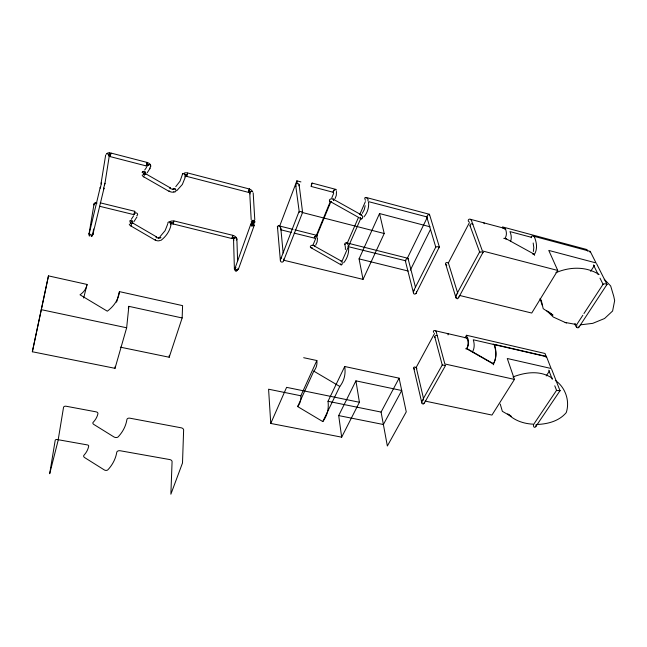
<?xml version="1.0" encoding="UTF-8"?>
<svg xmlns="http://www.w3.org/2000/svg" width="647" height="647" viewBox="0 0 647 647"><rect width="100%" height="100%" fill="white"/><g stroke="black" fill="none" stroke-linecap="round" stroke-linejoin="round"><path stroke-width="0.97" d="M293.059 229.394L278.703 225.787L277.417 226.296L280.329 260.062C279.957 262.221 282.998 263.078 283.54 260.83L302.602 212.394L299.116 184.719M345.369 249.548L345.393 248.262C345.773 246.701 343.436 242.601 346.299 242.762L407.99 258.299L415.487 287.276M100.236 202.834L134.794 211.31L134.713 211.86L133.986 214.667L99.541 206.256M182.147 317.968L182.591 305.635L119.452 291.627A74.276 43.163 12.8 0 1 107.313 311.191L80.01 294.806A39.944 23.187 12.8 0 0 87.038 284.437L48.468 275.881L32.35 351.758L115.02 368.321L126.65 327.778L128.858 306.338L182.147 317.968L169.199 357.241L120.382 347.164M169.199 357.241L169.296 355.316M187.549 172.927L249.354 188.989L249.014 190.695L248.375 192.345L186.797 176.413L186.271 175.758A3.987 1.957 18.6 0 0 184.872 175.644M536.088 425.645L536.072 424.586M416.522 291.676C417 293.787 413.773 295.436 413.417 292.751L405.297 260.717L406.243 259.091L407.836 258.21M280.329 260.062L298.93 211.804L301.009 211.496L302.602 212.224M283.54 260.83L283.709 258.978M408.063 258.476L407.909 259.035M115.02 368.321L115.247 366.339M110.912 153.096L110.136 156.598L146.271 165.939L146.966 163.319L147.12 162.437L110.912 153.04L110.136 156.598M146.271 165.939L146.732 163.723L147.217 163.869L146.95 164.759A3.712 1.82 17.3 0 1 148.292 165.365M365.167 205.697L364.245 209.741L362.255 213.397M104.951 183.497L109.262 155.959M90.014 235.864L89.213 235.92L89.577 234.707L90.434 234.821A1.876 1.076 15.1 0 1 89.593 233.001M92.642 234.966L93.605 228.998M101.199 182.559L105.679 154.94M89.003 234.109L94.009 204.217M248.594 191.075L248.375 192.345M533.363 251.505L533.799 247.631L533.185 242.989M32.35 351.758L48.468 275.881M333.601 200.424C334.095 197.343 327.342 199.025 329.889 201.33L361.333 218.945C363.153 219.001 362.716 215.734 361.527 214.99L333.051 199.066M134.236 213.332L134.794 211.31M89.254 233.478L100.172 187.614M185.196 177.407L182.349 184.468L176.857 190.606M505.606 229.2L505.525 228.634L471.065 219.462L482.363 250.923L557.746 270.454L531.745 313.043L459.305 295.388M92.901 234.335L103.932 188.552M170.929 225.285C169.66 231.375 165.818 236.705 160.901 240.409M579.259 326.185C578.41 330.382 574.698 325.975 575.021 323.484M83.689 298.032L87.038 284.437M167.597 224.323L165.098 230.647L160.343 236.292M458.844 296.9L457.356 298.841L456.006 297.895L445.743 264.251C444.821 262.286 447.692 261.986 448.517 263.394M424.561 402.361L423.187 404.189L421.941 403.364L413.716 368.022C413.684 365.911 416.595 367.431 416.87 368.725M116.581 302.157L119.452 291.627M252.702 224.202L253.017 220.425M128.316 308.255L128.858 306.338M336.149 190.412L335.914 189.409L312.072 183.069L311.522 183.869L311.223 186.465L333.423 192.345C332.396 191.148 334.62 189.264 335.914 189.409M248.715 190.639L249.354 188.989M232.499 237.506L232.055 238.565L173.048 223.927A4.076 2.167 18 0 0 170.541 223.813M252.629 224.452L251.877 226.555M147.12 162.494L146.942 162.947L147.524 162.623A3.712 1.812 17.4 0 1 150.444 165.106A1.804 1.553 4.8 0 1 150.508 166.667M235.128 267.963L250.858 224.024M238.379 269.281L254.239 225.35A1.812 0.882 20.2 0 0 252.031 223.66A1.812 0.882 20.2 0 0 251.376 225.051A1.812 0.882 20.2 0 0 254.239 225.35M49.714 473.636L58.012 440.882L63.535 407.351A2.394 1.626 11.8 0 1 66.14 406.243L96.168 411.864A1.973 1.351 13.6 0 1 97.94 413.473L97.786 414.274A35.326 23.979 11.7 0 1 93.686 421.731L93.006 422.467A2.232 1.545 13.4 0 0 93.783 424.424L113.88 436.903A3.154 2.208 14.6 0 0 118.013 437.008A65.679 44.611 11.7 0 0 126.602 421.14L126.901 419.571A2.887 1.981 15.6 0 1 129.901 418.188L181.572 427.885A2.499 1.715 18.7 0 1 183.627 430.012L182.503 462.985L170.873 494.203L172.086 461.537A2.418 1.723 18.2 0 0 169.821 459.58L120.213 450.757A3.364 2.402 14.8 0 0 116.792 452.107A63.786 44.942 10.6 0 1 109.117 468.42L107.944 469.738A2.637 1.917 13.7 0 1 104.256 469.9L84.628 457.583A2.386 1.715 12.5 0 1 83.989 455.189L84.377 454.768A34.315 24.157 10.7 0 0 88.679 446.212A1.359 0.962 12.7 0 0 87.482 444.934L57.09 439.531A1.739 1.221 10.8 0 0 55.181 440.437L49.682 473.677M556.646 390.44L560.011 390.715L535.748 426.64C534.325 428.912 532.57 425.483 533.832 424.117L556.574 390.319M283.151 253.001L280.806 228.092L279.609 226.264L296.884 180.845L300.92 181.912M429.365 215.184L429.325 214.262L366.065 197.432L364.673 197.99L365.361 200.319M590.299 251.869L590.355 251.359L589.433 251.901M603.368 284.559C602.761 283.548 606.643 283.621 606.926 284.534L578.903 327.245M315.146 236.252C313.625 239.681 314.054 236.705 316.343 235.484L330.31 201.492M331.822 197.812L333.706 193.218M312.946 245.229L341.317 261.081C342.376 261.825 342.886 265.019 341.139 264.882L310.867 247.647C309.129 246.515 311.636 244.841 312.946 245.229L330.876 201.638L331.45 201.646M136.962 216.915L133.856 221.759M133.614 215.823L131.268 219.341M348.393 245.464L347.204 243.232L358.519 217.343M359.732 214.578L365.385 201.629M270.753 423.445L286.605 387.351L359.408 402.264L341.673 437.17L270.753 423.445L268.586 389.211L300.839 395.77L316.852 360.533L303.678 357.71M341.818 261.647L360.8 218.395L360.436 217.465M147.128 172.83L150.104 168.333L149.942 168.705M535.748 426.64L535.959 426.171M283.709 260.223L363.032 279.383L359.069 258.881L379.538 213.55L430.053 226.798M399.102 378.171L381.083 412.074L387.359 446.009L406.259 411.856L399.102 378.171L344.714 366.509A65.493 39.621 23 0 1 339.796 386.469L322.796 421.577L297.652 406.567L313.803 371.143A35.229 21.294 23 0 0 316.852 360.533M363.032 279.383L384.213 233.518L379.538 213.55M424.197 403.38L445.589 365.385L442.241 365.021L422.151 400.76L421.795 402.879M458.448 297.992L483.058 252.249L481.012 251.829L479.451 252.225L456.232 295.072L456.006 297.895M322.796 421.577A63.527 40.421 22.9 0 0 328.013 401.286L344.714 366.509M416.07 293.39L439.289 247.089L437.218 246.661L435.763 247.081L413.813 290.446L413.417 292.751M407.303 258.323L427.465 217.052L368.685 201.686M315.679 245.221L317.143 241.897L317.54 237.821M410.335 270.123L430.465 229.475M338.696 415.592L355.923 380.848L401.722 390.513L383.388 424.513L338.696 415.592L341.673 437.17M280.563 258.824L281.615 257.555M146.57 167.338L144.702 170.024M469.212 223.013L448.371 262.933L457.744 293.261M317.062 236.656L316.998 235.403L294.975 229.871M434.549 333.496L416.199 367.399L423.599 398.892M182.648 173.784L180.044 181.168L175.766 186.643M464.991 337.888L466.487 335.259L545.025 353.48L546.254 356.643L473.272 339.772A42.039 22.419 27.8 0 1 472.383 352.041M546.408 356.95L546.545 356.351L545.639 357.007M335.049 198.597L336.294 195.434L336.489 191.472M505.994 239.042L505.986 238.525A1.674 1.52 21.2 0 1 506.067 238.921M439.491 247.38L438.892 247.728M280.58 229.248L280.806 228.092M514.446 379.401L444.853 363.97L435.957 330.884L467.644 338.211A35.431 18.884 27.7 0 1 466.819 348.515L493.515 363.768A65.865 35.14 27.8 0 0 494.332 344.382L546.408 356.424L551.098 368.475L507.272 358.495L514.446 379.401L491.963 415.067L425.047 401.067M590.671 271.328L594.415 265.448M582.858 315.226L576.833 324.446L576.639 327.172M583.95 313.544L603.117 284.195M546.23 375.915L549.473 370.957M367.925 200.934L368.07 199.236L366.065 197.432M422.151 400.76L423.534 399.959M456.232 295.072L456.928 294.369M343.654 262.819C347.083 258.76 348.903 253.422 348.66 248.116M413.813 290.446L414.517 289.735M363.889 216.931C367.391 212.992 369.057 207.614 368.588 202.382M483.22 252.532L482.533 252.864M301.898 212.726L302.602 212.394M182.405 174.043L182.907 173.501M144.362 175.094A2.734 1.359 17.3 0 1 143.594 173.38L144.354 172.798A43.365 21.044 16.2 0 0 145.429 171.9M314.474 246.046L314.474 245.52A1.682 1.423 44.3 0 1 314.604 246.321M333.399 199.341L333.617 199.139A1.747 1.52 47.7 0 1 333.642 200.392M360.727 215.176L361.527 214.99M466.762 338.793L467.846 338.155M504.409 229.143L505.331 228.626A38.699 17.089 26.5 0 1 505.032 238.153L534.438 254.328A71.963 31.808 26.5 0 0 534.131 236.357L590.218 251.376L596.016 262.925L548.777 250.421L557.746 270.454M445.621 365.458L444.699 365.563M160.132 240.344L159.874 240.514A3.664 1.99 17.4 0 1 155.563 240.215L155.151 239.997A1.755 0.55 -61.3 0 0 155.603 239.649M186.797 176.413L187.606 173.477L187.12 172.895A3.995 1.957 18.6 0 0 183.756 173.703L183.699 173.93A1.795 1.553 17.9 0 1 185.43 176.024M606.926 284.534L606.449 284.737M532.521 253.98L533.864 254.077L534.64 255.322M174.836 188.657L174.852 189.078A4.351 2.184 18.1 0 1 170.096 188.423L169.66 188.188A1.828 0.59 -62.3 0 1 170.444 188.495M91.389 236.284L91.801 236.535L92.157 235.314L91.381 235.047A1.876 1.076 15.1 0 0 92.747 233.745M311.223 186.465L312.072 183.069M173.105 224.21L173.881 221.161A4.084 2.159 18 0 0 169.918 221.986M555.943 272.678C569.781 266.71 586.077 266.2 599.114 274.522M406.057 260.87L347.949 246.58M234.036 238.525A3.761 1.998 20.1 0 0 232.419 237.772L232.742 235.354L233.187 235.476A3.769 1.99 20.1 0 1 236.325 237.772L236.422 238.056A1.674 1.367 -8.8 0 1 236.365 240.005M231.982 238.581L232.087 237.255L232.524 237.376M559.987 390.772L559.267 390.845M512.95 376.958C525.736 372.082 540.374 370.141 552.328 378.26M316.343 235.484L316.998 235.403M465.605 348.757L467.336 348.806M503.738 238.314L505.849 238.743M340.799 261.016L341.317 261.081M580.302 324.859L592.773 323.346L604.565 318.51L612.604 311.013L614.65 300.629L613.76 296.334L610.679 285.99L604.241 279.261M537.091 424.472C547.758 424.052 559.113 421.14 566.246 412.616C570.104 401.011 565.405 387.286 555.296 380.396M312.396 247.914L310.867 247.647M294.11 233.114L314.887 238.242M429.325 214.262L427.716 215.079L426.721 216.81L435.803 247.227M533.007 424.165C523.755 423.736 514.3 420.566 507.758 413.789M565.146 322.449L575.959 324.43M330.876 201.638L329.889 201.33M328.013 401.286L381.083 412.074M41.359 309.678L126.65 327.778M173.825 220.87L232.815 235.33M359.069 258.881L408.2 271.036M280.458 229.701L291.182 232.386M302.481 212.54L384.213 233.518M531.519 237.36L509.965 231.602A45.808 20.3 26.5 0 1 510.532 241.347M248.408 191.835L248.852 191.997A3.486 1.715 20.5 0 1 250.025 192.604M249.378 189.053L249.823 189.215A3.494 1.715 20.5 0 1 252.338 191.358L252.726 191.835A1.731 1.496 -4.9 0 0 250.276 191.819A1.731 1.496 -4.9 0 0 250.195 193.938M346.299 242.762L347.204 243.232M278.703 225.787L279.609 226.264M493.192 344.018L494.801 345.272M566.424 323.031L553.266 317.03L546.48 310.463M479.872 252.645L470.054 225.819M145.518 173.671L170.29 187.865M143.78 176.866L168.641 191.116M132.546 222.908L156.566 236.899M130.88 225.965L154.981 240.013M173.655 191.795L174.003 191.997A4.343 2.184 18 0 1 170.743 191.908M313.803 371.143L339.796 386.469M299.302 212.313L295.703 185.422M548.26 311.539L552.967 315.129L543.197 308.668L541.199 299.941M361.333 218.945L360.8 218.395M509.351 414.848L511.542 416.611L502.347 411.314L500.236 404.06M492.682 363.29L493.661 364.795M469.382 222.22C466.244 220.336 470.013 217.287 471.598 220.36M341.139 264.882L340.451 263.879M446.349 265.157L446.77 265.529M534.681 237.247C534.018 235.548 530.451 235.387 531.333 237.748M436.418 331.782C435.73 329.849 432.115 330.188 433.733 332.461M414.395 369.283L413.716 368.022M445.743 264.251L445.993 264.72M277.814 228.132L277.345 226.693M596.55 263.644L606.983 284.413M587.719 251.076L586.966 249.564L502.493 226.911L503.091 228.415M593.428 264.922L598.249 274.619M600.004 278.145L603.069 284.316M551.592 369.122L560.011 390.715M548.761 370.221L552.303 379.377M554.778 385.79L556.549 390.376M540.019 298.688L542.412 305.683M344.908 244.073L345.053 244.55M466.487 335.259L467.449 338.43A35.448 18.9 27.7 0 1 466.616 348.741L493.321 364.002A65.905 35.173 27.8 0 0 494.146 344.6M429.479 214.375L439.45 247.235M434.776 336.917L442.241 365.021M355.923 380.848L359.408 402.264M334.038 190.194L333.213 192.216M296.884 180.845L297.248 183.772M253.187 192.903L254.781 219.77M249.726 192.871L251.182 219.697M236.883 239.018L237.611 260.887M233.535 239.115L234.4 269.015M146.691 164.184A2.418 1.181 17.3 0 1 148.543 165.179M108.494 154.706A2.944 1.431 16.3 0 1 110.524 154.819M184.807 174.561A3.526 1.731 18.6 0 1 187.177 174.674M248.86 190.663A3.041 1.488 20.5 0 1 250.81 191.771M232.734 237.053A2.92 1.545 20.1 0 1 234.893 238.436M169.813 222.956A4.084 2.167 18 0 1 173.461 222.544M131.43 224.258A2.911 1.553 16.6 0 1 130.823 222.115L131.26 221.775A41.804 21.893 15.4 0 0 132.441 220.684M134.39 212.984A1.65 0.865 16.7 0 1 135.021 213.219M150.209 167.233A1.82 1.569 16.4 0 1 149.845 167.468M147.168 166.4A1.82 1.569 16.4 0 1 149.069 164.5A1.82 1.569 16.4 0 1 150.484 166.918M144.718 174.779A1.868 1.448 54.5 0 1 143.124 174.375M142.364 172.288A1.868 1.448 54.5 0 1 144.516 171.714A1.868 1.448 54.5 0 1 145.3 174.318M142.138 172.442A1.868 1.472 50.7 0 1 143.286 171.52A3.664 1.812 17.3 0 0 144.135 173.994L144.216 174.577A1.82 0.736 -60.4 0 1 145.308 173.655A1.82 0.736 -60.4 0 1 145.745 174.342M142.203 175.046A3.664 1.82 17.3 0 0 143.424 176.639L143.634 176.736A1.82 0.736 -60.4 0 0 143.99 176.882M169.271 190.792A1.828 0.59 -62.3 0 1 168.81 191.116L169.255 191.35A4.343 2.184 18 0 0 170.234 191.755M172.935 189.28A1.86 1.407 60 0 1 174.722 188.584A1.86 1.407 60 0 1 175.927 190.8A1.86 1.407 60 0 1 174.35 191.868M185.26 176.396A1.795 1.553 17.9 0 1 184.613 176.922M238.371 268.731A1.755 1.011 20.9 0 1 237.344 269.759A1.755 1.011 20.9 0 1 235.233 268.715A1.755 1.011 20.9 0 1 235.896 267.502M237.837 268.675A1.747 1.456 -1.4 0 1 236.551 270.438A1.747 1.456 -1.4 0 1 234.449 269.387A1.747 1.456 -1.4 0 1 235.726 267.623M233.996 240.077A1.682 1.375 -8.8 0 1 234.052 238.12A1.682 1.375 -8.8 0 1 236.422 238.056M167.888 223.587A1.739 1.448 23.2 0 1 168.907 221.913A1.739 1.448 23.2 0 1 171.043 222.9A1.739 1.448 23.2 0 1 170.387 224.744M158.62 238.331A1.787 1.359 52.2 0 1 159.397 237.182A1.787 1.359 52.2 0 1 160.933 237.627L160.674 237.797A3.672 1.99 17.4 0 1 156.348 237.489L155.943 237.271A1.755 0.55 -61.3 0 1 156.655 237.789M132.781 223.49A1.747 0.687 -59.1 0 0 132.336 222.908A1.747 0.687 -59.1 0 0 131.268 223.854L131.187 223.28A3.801 2.03 16.6 0 1 130.193 220.684L130.007 220.562A1.787 1.375 48 0 1 132.053 221.46A1.787 1.375 48 0 1 131.956 223.498M131.6 225.649A1.747 0.687 -59.1 0 1 130.734 225.86L130.532 225.738A3.801 2.038 16.6 0 1 129.271 224.113M131.632 223.668A1.787 1.375 48 0 1 130.443 223.53M134.22 214.634A1.755 1.456 14.5 0 1 135.215 212.912A1.755 1.456 14.5 0 1 137.423 213.761A1.755 1.456 14.5 0 1 136.808 215.637M96.759 202.616A3.85 2.022 15.5 0 0 94.219 203.635L94.041 204.379A3.85 2.022 15.5 0 1 94.64 203.756M95.295 203.49A3.85 2.022 15.5 0 1 96.12 203.36M92.359 233.785A1.868 1.537 13 0 1 91.421 236.042M89.609 235.613A1.868 1.537 13 0 1 89.787 233.179M94.066 204.994A1.795 1.472 17.5 0 1 96.904 203.659M103.755 188.026A1.941 0.938 15.6 0 1 103.609 188.956L104.798 183.271A1.941 1.585 15.1 0 1 104.418 184.816M100.495 187.209A1.941 0.938 15.6 0 0 100.35 188.148L101.539 182.454A1.941 1.585 15.1 0 0 101.167 183.999M109.108 156.339A1.868 1.577 22.3 0 0 106.456 154.002L106.973 153.638A3.874 1.884 16.3 0 1 109.958 152.854A1.828 0.469 -85.4 0 0 109.48 153.695A1.828 0.469 -85.4 0 0 109.319 155.515A3.866 1.884 16.3 0 0 108.858 155.474M300.839 395.77A34.178 21.723 22.9 0 1 297.652 406.567M296.108 186.118A1.739 1.52 -7.4 0 1 296.148 184.063A1.739 1.52 -7.4 0 1 298.493 183.853A1.739 1.52 -7.4 0 1 298.857 185.867M483.73 222.867A1.674 0.655 -73.5 0 1 484.247 223.749M470.539 226.345A1.698 1.351 -22.1 0 1 470.498 224.266A1.698 1.351 -22.1 0 1 472.965 224.177M447.344 333.763A1.504 0.59 -76.5 0 1 447.975 333.65A1.504 0.59 -76.5 0 1 448.072 334.863M435.059 337.443A1.529 1.14 -14.9 0 1 435.391 335.785A1.529 1.14 -14.9 0 1 437.501 335.809M236.115 270.713L235.249 270.511A3.728 0.663 -77.2 0 0 236.212 269.872L237.085 270.074A3.728 0.663 -77.2 0 1 236.115 270.713M253.632 220.643L253.171 220.578A3.882 0.704 -76.7 0 1 252.298 225.116L253.195 225.334A3.882 0.712 -76.7 0 0 254.061 220.805L253.632 220.643M252.136 223.078A1.812 1.496 -0.7 0 0 254.902 221.856A1.812 1.496 -0.7 0 0 252.249 220.481A1.812 1.496 -0.7 0 0 252.136 223.078"/></g></svg>
